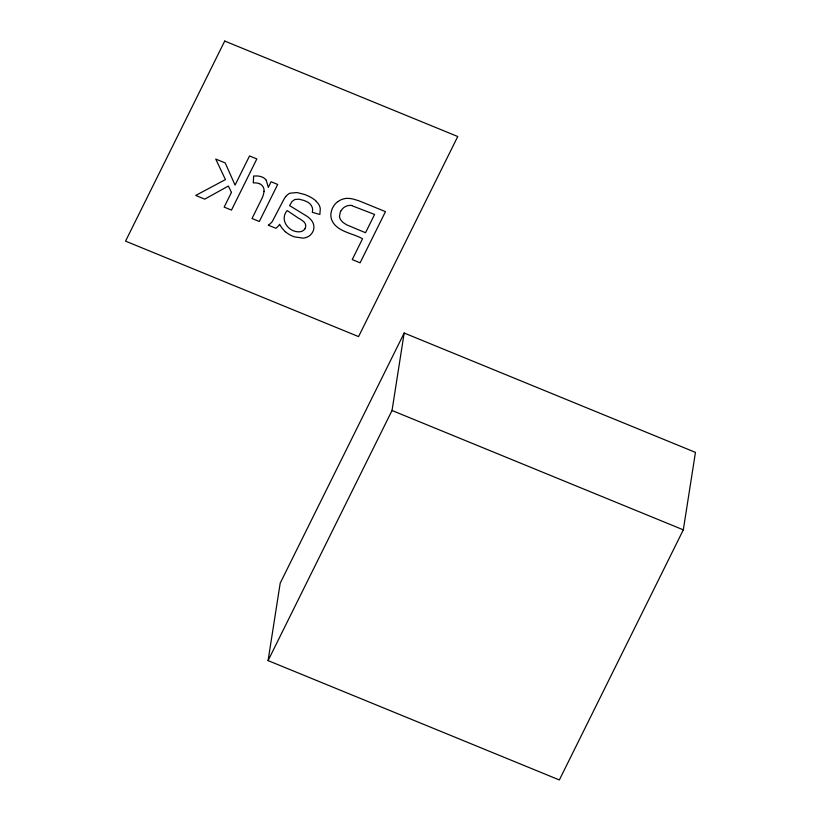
<?xml version="1.0" encoding="UTF-8"?>
<svg xmlns="http://www.w3.org/2000/svg" width="821" height="821" viewBox="0 0 821 821"><rect width="100%" height="100%" fill="white"/><g stroke="black" fill="none" stroke-linecap="round" stroke-linejoin="round"><path stroke-width="1.23" d="M268.077 660.607L280.207 583.136L404.168 333.028L695.449 452.381L683.318 529.843L559.358 779.95L268.077 660.607L392.038 410.5L404.168 333.028M341.105 210.576L340.889 210.956A16.728 14.552 8.9 0 0 340.202 212.444L339.535 216.118A9.811 8.528 8.9 0 0 340.479 219.535L342.778 222.265L346.657 224.821L365.53 232.743L374.592 214.455L351.768 205.65M285.657 196.568L284.466 198.374A60.385 52.503 8.9 0 0 283.409 200.293L272.315 221.475A17.846 15.517 8.9 0 1 268.251 225.17L275.897 228.3A17.179 14.942 8.9 0 0 279.592 224.307A37.109 32.265 8.9 0 0 282.352 228.505L284.6 230.999A21.007 18.267 8.9 0 0 285.38 231.727M392.038 410.5L683.318 529.843M303.524 221.506L301.153 219.741A57.419 49.917 8.9 0 0 297.961 217.822L287.196 210.556C279.068 219.823 288.807 232.62 299.655 231.789A6.989 6.075 8.9 0 0 300.845 231.594L301.923 231.245A6.722 5.85 8.9 0 0 304.796 228.915M315.644 200.765L318.148 203.505A13.115 11.412 8.9 0 1 319.831 206.769A14.881 12.941 8.9 0 1 320.272 208.955L319.872 214.455L312.308 212.362C313.796 207.436 310.43 202.736 305.781 201.237A28.663 24.928 8.9 0 0 303.862 200.427L298.854 199.175L294.801 199.513L291.968 201.535L289.628 205.63L304.386 214.692A41.255 35.867 8.9 0 1 307.649 216.734A19.499 16.954 8.9 0 1 311.898 220.952A13.177 11.453 8.9 0 1 313.858 226.124A13.054 11.35 8.9 0 1 312.842 231.676A15.722 13.67 8.9 0 1 312.226 232.795L310.707 234.714A12.028 10.457 8.9 0 1 307.136 237.105L305.248 237.741A12.377 10.765 8.9 0 1 303.195 238.121L294.585 236.91A29.443 25.605 8.9 0 1 292.307 236.027A24.835 21.592 8.9 0 1 285.359 231.738M266.24 180.261L268.323 187.373L271.104 181.749L277.683 184.448L259.323 221.506L252.006 218.509L261.622 199.103A31.342 27.247 8.9 0 0 264.075 191.283M259.405 183.565A8.241 7.163 8.9 0 1 263.972 191.272M259.344 183.668A11.648 10.129 8.9 0 0 253.289 182.929L253.648 176.022L257.106 175.961A14.039 12.202 8.9 0 1 262.176 177.069A9.021 7.841 8.9 0 1 266.25 180.261M303.565 221.475A7.091 6.168 8.9 0 1 304.878 228.956M285.708 196.599A12.818 11.145 8.9 0 1 290.018 193.181L297.038 192.545L304.704 194.526A47.166 41.009 8.9 0 1 306.756 195.357A31.465 27.36 8.9 0 1 315.726 200.693M341.228 210.628A10.683 9.288 8.9 0 1 351.788 205.404M337.893 201.535A20.135 17.508 8.9 0 0 332.916 207.344A24.671 21.459 8.9 0 0 331.941 209.437L331.048 212.701A19.294 16.779 8.9 0 0 331.458 219.207C335.881 231.799 352.804 233.051 362.533 238.778L352.23 259.58L360.111 262.802L385.47 211.644L361.548 201.853A84.265 73.264 8.9 0 0 357.699 200.416L353.687 199.216A20.012 17.405 8.9 0 0 345.62 198.456A16.328 14.193 8.9 0 0 337.965 201.607M224.718 41.05L125.551 241.138L358.572 336.61L457.749 136.522L224.718 41.05M231.44 192.412L224.164 207.108L231.481 210.104L256.84 158.946L249.522 155.949L235.063 185.115L225.221 162.948L215.749 159.069L225.436 179.583L195.716 195.449L204.737 199.144L228.392 186.039L231.44 192.412"/></g></svg>
